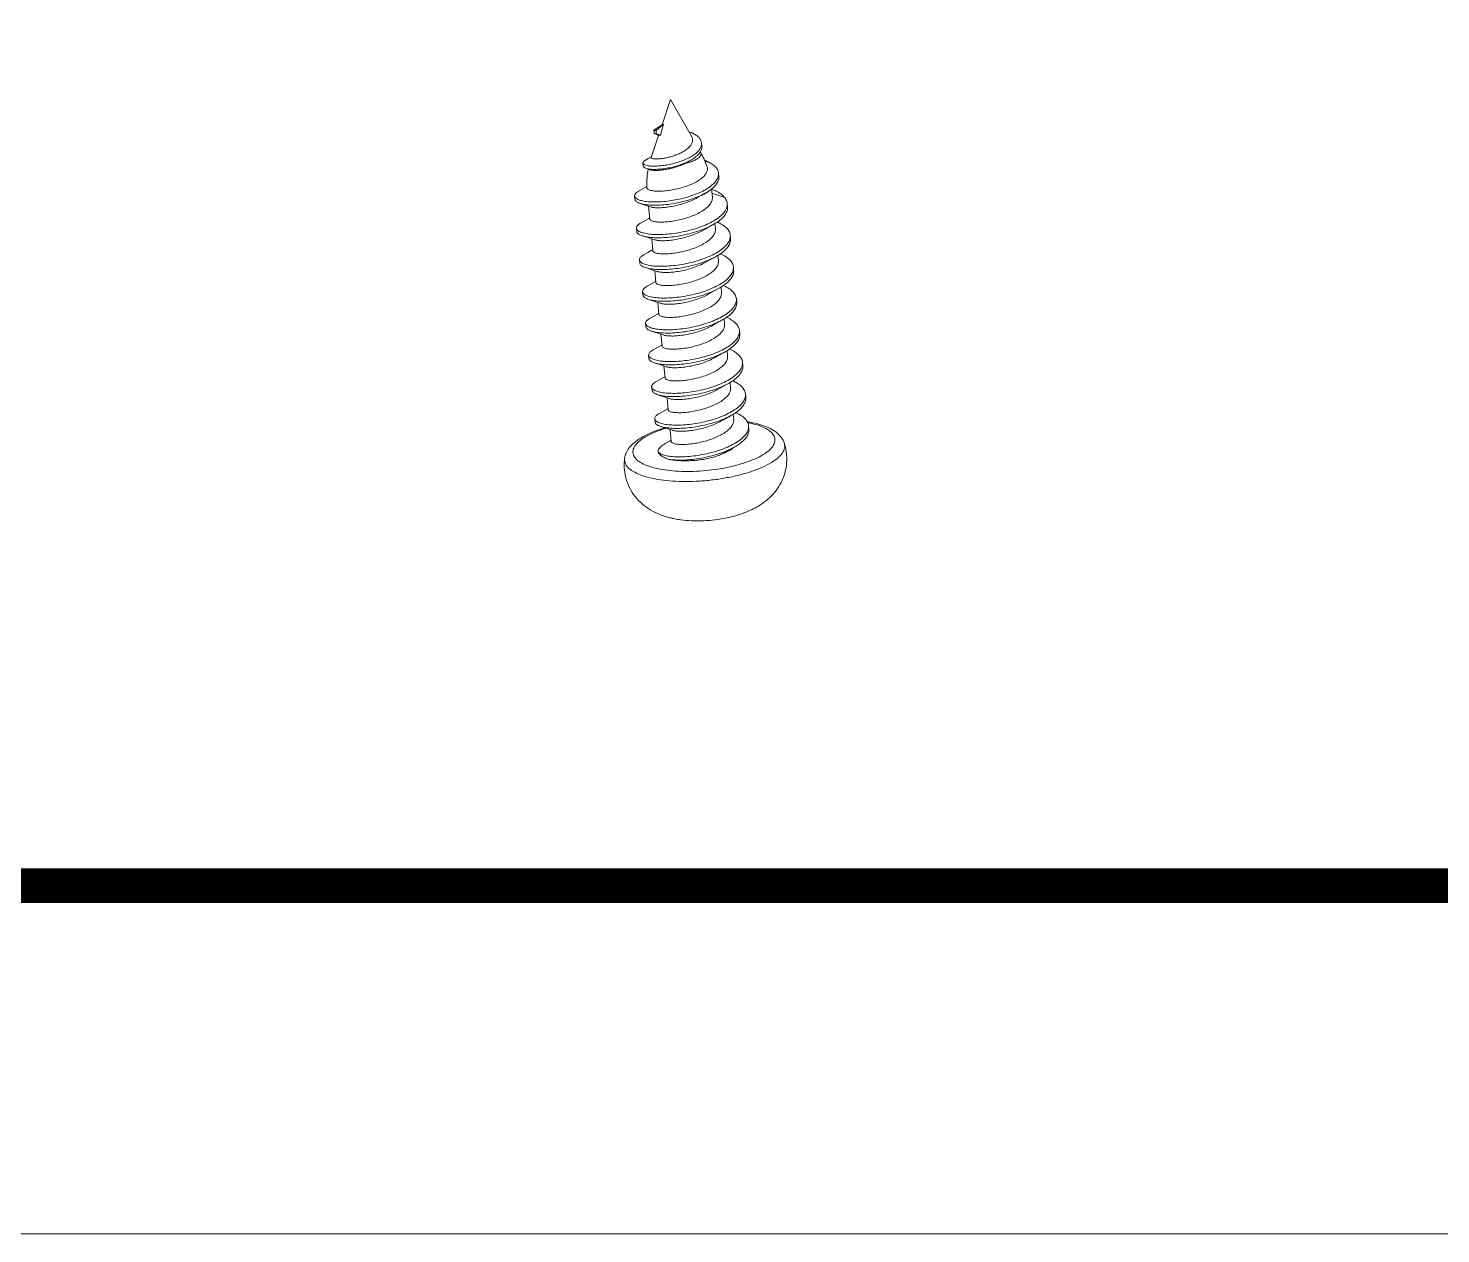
# Model space of a CAD drawing. Header units: millimetres. Extents: x 4688 to 5146, y 1130 to 1448.
# Drawn here: x 4864.47 to 4896.44, y 1129.88 to 1157.17 of the extents above; entities that cross this region are included whole.
import ezdxf

# ---------------------------------------------------------------- set-up
doc = ezdxf.new("R2010")
doc.units = ezdxf.units.MM
doc.header["$MEASUREMENT"] = 0
doc.layers.get('0').update_dxf_attribs({"linetype": 'CONTINUOUS'})
doc.layers.add('from', color=7, linetype='CONTINUOUS', lineweight=13)

# ---------------------------------------------------------------- blocks, each defined once
blk = doc.blocks.new('A$C39682073')
at = {"color": 7, "linetype": 'Continuous'}
for p, q in [((14.443, 20.295), (14.72, 21.12)), ((15.397, 19.927), (14.72, 21.12)), ((14.179, 20.127), (14.189, 20.022)), ((14.491, 20.322), (14.247, 20.113)), ((14.247, 20.113), (14.257, 20.008)), ((14.491, 20.322), (14.388, 19.964)), ((14.09, 19.245), (14.329, 19.958)), ((14.257, 20.008), (14.388, 19.964)), ((15.729, 19.606), (15.719, 19.711)), ((14.089, 19.238), (14.09, 19.245)), ((15.69, 19.409), (15.68, 19.427)), ((13.825, 19.064), (13.836, 18.959)), ((13.917, 18.892), (13.995, 18.864)), ((13.995, 18.864), (14.044, 18.847)), ((15.194, 19.053), (15.308, 19.116)), ((15.827, 19.122), (15.998, 19.069)), ((16.277, 18.63), (16.267, 18.735)), ((13.954, 18.301), (13.701, 18.162)), ((13.555, 17.994), (13.565, 17.889)), ((16.068, 17.961), (16.043, 18.227)), ((16.056, 18.09), (16.47, 17.944)), ((14.005, 17.666), (14.069, 17.644)), ((14.047, 17.248), (14.007, 17.665)), ((16.56, 17.651), (16.55, 17.757)), ((13.613, 16.956), (13.623, 16.851)), ((14.016, 17.27), (13.765, 17.132)), ((14.043, 17.286), (14.016, 17.27)), ((15.741, 16.874), (15.835, 16.927)), ((15.835, 16.927), (16.074, 17.059)), ((16.167, 16.933), (16.15, 17.108)), ((13.805, 16.708), (14.077, 16.619)), ((14.077, 16.619), (14.184, 16.584)), ((14.146, 16.221), (14.109, 16.609)), ((16.659, 16.624), (16.649, 16.729)), ((14.142, 16.259), (14.114, 16.243)), ((15.933, 15.899), (16.173, 16.032)), ((16.266, 15.906), (16.249, 16.078)), ((13.712, 15.929), (13.722, 15.824)), ((13.904, 15.68), (14.175, 15.592)), ((14.175, 15.592), (14.283, 15.556)), ((14.244, 15.193), (14.207, 15.582)), ((15.839, 15.846), (15.933, 15.899)), ((16.757, 15.597), (16.747, 15.702)), ((14.213, 15.216), (13.962, 15.077)), ((14.241, 15.232), (14.213, 15.216)), ((13.81, 14.901), (13.82, 14.796)), ((14.003, 14.653), (14.274, 14.565)), ((15.938, 14.819), (16.032, 14.872)), ((16.032, 14.872), (16.272, 15.005)), ((16.364, 14.879), (16.348, 15.051)), ((16.856, 14.57), (16.846, 14.675)), ((14.312, 14.189), (14.061, 14.05)), ((14.274, 14.565), (14.382, 14.529)), ((14.343, 14.166), (14.306, 14.554)), ((14.339, 14.204), (14.312, 14.189)), ((13.909, 13.874), (13.919, 13.769)), ((16.037, 13.792), (16.131, 13.845)), ((16.131, 13.845), (16.37, 13.978)), ((16.463, 13.851), (16.446, 14.024)), ((14.101, 13.626), (14.373, 13.538)), ((14.373, 13.538), (14.48, 13.502)), ((14.442, 13.139), (14.405, 13.527)), ((16.955, 13.542), (16.945, 13.647)), ((14.008, 12.847), (14.018, 12.742)), ((14.41, 13.161), (14.159, 13.022)), ((14.438, 13.177), (14.41, 13.161)), ((16.135, 12.765), (16.229, 12.818)), ((16.229, 12.818), (16.469, 12.95)), ((16.562, 12.824), (16.545, 12.995)), ((14.2, 12.598), (14.471, 12.51)), ((14.471, 12.51), (14.579, 12.475)), ((14.54, 12.112), (14.503, 12.5)), ((17.053, 12.515), (17.043, 12.62)), ((14.509, 12.134), (14.258, 11.995)), ((14.537, 12.15), (14.509, 12.134)), ((16.328, 11.79), (16.568, 11.923)), ((16.66, 11.797), (16.644, 11.97)), ((14.106, 11.82), (14.117, 11.715)), ((14.299, 11.571), (14.57, 11.483)), ((14.57, 11.483), (14.678, 11.447)), ((14.639, 11.084), (14.602, 11.472)), ((16.234, 11.737), (16.328, 11.79)), ((17.152, 11.488), (17.142, 11.593)), ((14.608, 11.107), (14.357, 10.968)), ((14.636, 11.123), (14.608, 11.107)), ((14.205, 10.792), (14.215, 10.687)), ((14.397, 10.544), (14.669, 10.456)), ((16.333, 10.71), (16.427, 10.763)), ((16.427, 10.763), (16.666, 10.896)), ((16.759, 10.77), (16.742, 10.943)), ((17.251, 10.461), (17.241, 10.566)), ((14.706, 10.08), (14.565, 10.001)), ((14.669, 10.456), (14.776, 10.42)), ((14.738, 10.057), (14.701, 10.445)), ((14.734, 10.095), (14.706, 10.08)), ((16.424, 9.678), (16.431, 9.683)), ((16.431, 9.683), (16.525, 9.736)), ((16.525, 9.736), (16.765, 9.868)), ((16.83, 10.017), (16.832, 10.018)), ((17.258, 7.815), (17.283, 7.826)), ((14.996, 7.533), (15.051, 7.523)), ((16.959, 7.701), (17.013, 7.721))]:
    blk.add_line(p, q, dxfattribs=at)
for points in [[(14.45, 20.3), (14.361, 20.242), (14.269, 20.186), (14.19, 20.139)], [(14.198, 20.014), (14.273, 19.982), (14.33, 19.957)], [(14.095, 19.261), (13.996, 19.206), (13.908, 19.157)], [(15.308, 19.116), (15.345, 19.138), (15.398, 19.17)], [(15.606, 17.956), (15.724, 18.023), (15.84, 18.088)], [(13.732, 17.756), (13.865, 17.713), (14.005, 17.666)], [(14.114, 16.243), (13.987, 16.172), (13.863, 16.104)]]:
    blk.add_lwpolyline(points, dxfattribs=at)
for centre, radius, start, end in [((14.194, 19.221), 0.107, 166.7518, 170.7097), ((14.204, 19.218), 0.117, 161.2579, 166.7212), ((15.285, 19.666), 0.464, 325.3161, 327.4496), ((13.313, 18.062), 2.732, 19.1067, 29.5357), ((15.419, 19.697), 0.302, 341.8946, 343.1491), ((16.707, 18.383), 2.756, 169.9306, 181.6992), ((16.718, 18.383), 2.767, 181.6908, 182.5694), ((15.382, 18.881), 0.925, 299.1442, 300.0195), ((16.288, 16.705), 0.362, 344.2362, 347.3072), ((16.792, 11.566), 0.351, 346.1084, 347.3047), ((15.399, 7.295), 3.317, 112.713, 114.3089), ((15.237, 7.873), 2.69, 114.2928, 116.1839), ((15.828, 11.381), 1.804, 289.285, 289.5618), ((16.179, 10.276), 2.687, 294.2574, 299.3439)]:
    blk.add_arc(centre, radius, start, end, dxfattribs=at)
for points, start_tangent, end_tangent in [([(14.189, 20.141), (14.185, 20.136), (14.181, 20.127)], (-0.775171, -0.631751), (-0.146103, -0.989269)), ([(14.181, 20.127), (14.181, 20.124), (14.182, 20.121)], (-0.146103, -0.989269), (0.68667, -0.726969)), ([(14.182, 20.121), (14.202, 20.116), (14.247, 20.113)], (0.68667, -0.726969), (0.999943, 0.010656)), ([(14.458, 20.305), (14.449, 20.301)], (-0.92168, -0.38795), (-0.884804, -0.465964)), ([(14.491, 20.322), (14.458, 20.305)], (-0.897848, -0.440305), (-0.92168, -0.38795)), ([(14.191, 20.022), (14.191, 20.019), (14.197, 20.013)], (-0.146103, -0.989269), (0.941361, -0.337402)), ([(14.197, 20.013), (14.213, 20.01), (14.257, 20.008)], (0.941361, -0.337402), (0.999943, 0.010656)), ([(14.329, 19.957), (14.346, 19.957), (14.388, 19.964)], (-0.563443, -0.826155), (0.983211, 0.18247)), ([(15.719, 19.711), (15.699, 19.788), (15.645, 19.873), (15.562, 19.949), (15.453, 20.016), (15.323, 20.072), (15.312, 20.076)], (-0.097612, 0.995225), (-0.941279, 0.337629)), ([(15.397, 19.927), (15.401, 19.92), (15.427, 19.837), (15.423, 19.751), (15.385, 19.662), (15.316, 19.576)], (0.492028, -0.87058), (-0.701428, -0.71274)), ([(15.708, 19.609), (15.72, 19.698), (15.719, 19.711)], (0.289862, 0.957069), (-0.097612, 0.995225)), ([(13.827, 19.064), (13.832, 19.045), (13.876, 19.009), (13.961, 18.982), (14.08, 18.966), (14.229, 18.963), (14.4, 18.974), (14.585, 18.999), (14.778, 19.039), (14.969, 19.092), (15.15, 19.158), (15.316, 19.235), (15.459, 19.32), (15.574, 19.411), (15.657, 19.507), (15.706, 19.603)], (0.077729, -0.996975), (0.310746, 0.950493)), ([(15.316, 19.576), (15.227, 19.499), (15.119, 19.429), (14.993, 19.365), (14.858, 19.311), (14.717, 19.266), (14.578, 19.232), (14.447, 19.209), (14.329, 19.197), (14.229, 19.195), (14.154, 19.202), (14.106, 19.217), (14.089, 19.238)], (-0.701428, -0.71274), (-0.083247, 0.996529)), ([(15.398, 19.17), (15.469, 19.215), (15.584, 19.306), (15.667, 19.402)], (0.859965, 0.510353), (0.568838, 0.822449)), ([(15.697, 19.396), (15.701, 19.334), (15.665, 19.269), (15.591, 19.205), (15.482, 19.145)], (0.360759, -0.932659), (-0.911266, -0.411819)), ([(15.677, 19.416), (15.716, 19.498), (15.73, 19.592), (15.729, 19.606)], (0.537823, 0.843058), (-0.097612, 0.995225)), ([(15.69, 19.409), (15.697, 19.396)], (0.487776, -0.872969), (0.360759, -0.932659)), ([(13.908, 19.157), (13.872, 19.134), (13.83, 19.088), (13.827, 19.064)], (-0.87389, -0.486123), (0.077729, -0.996975)), ([(13.837, 18.959), (13.842, 18.94), (13.887, 18.904), (13.917, 18.892)], (0.077729, -0.996975), (0.943279, -0.332)), ([(13.917, 18.892), (13.971, 18.877), (14.09, 18.861), (14.239, 18.858), (14.41, 18.869), (14.595, 18.894), (14.788, 18.934), (14.979, 18.987), (15.16, 19.053), (15.326, 19.13), (15.398, 19.17)], (0.943279, -0.332), (0.859965, 0.510353)), ([(14.043, 18.847), (14.082, 18.836), (14.171, 18.825), (14.285, 18.824), (14.42, 18.834), (14.569, 18.855), (14.728, 18.888), (14.89, 18.933), (15.047, 18.988), (15.194, 19.053)], (0.936834, -0.349774), (0.895537, 0.444987)), ([(15.194, 19.053), (15.349, 19.094), (15.482, 19.145)], (0.976013, 0.217714), (0.911266, 0.411819)), ([(15.895, 18.957), (15.907, 18.906), (15.9, 18.812), (15.857, 18.716), (15.779, 18.621), (15.67, 18.53)], (0.327393, -0.944888), (-0.813962, -0.580918)), ([(15.998, 19.069), (15.822, 19.151), (15.812, 19.155)], (-0.867772, 0.496962), (-0.935208, 0.354098)), ([(16.267, 18.735), (16.263, 18.766), (16.217, 18.876), (16.127, 18.978), (15.998, 19.069)], (-0.092725, 0.995692), (-0.867772, 0.496962)), ([(16.26, 18.637), (16.263, 18.649), (16.267, 18.735)], (0.227481, 0.973783), (-0.092725, 0.995692)), ([(13.592, 17.928), (13.655, 17.888), (13.777, 17.846), (13.941, 17.817), (14.14, 17.804), (14.367, 17.808), (14.613, 17.829), (14.87, 17.869), (15.128, 17.926), (15.377, 17.999), (15.609, 18.086), (15.815, 18.185), (15.989, 18.295), (16.028, 18.324)], (0.726051, -0.687641), (0.784717, 0.619855)), ([(15.67, 18.53), (15.518, 18.437), (15.339, 18.354), (15.14, 18.283), (14.933, 18.227), (14.726, 18.186), (14.527, 18.161), (14.346, 18.152), (14.193, 18.158), (14.074, 18.178), (13.993, 18.208), (13.956, 18.247), (13.955, 18.259)], (-0.813962, -0.580918), (0.016347, 0.999866)), ([(15.84, 18.088), (15.999, 18.19), (16.134, 18.305), (16.226, 18.425), (16.273, 18.544), (16.277, 18.63)], (0.872677, 0.488298), (-0.092725, 0.995692)), ([(16.028, 18.324), (16.124, 18.41), (16.216, 18.53), (16.26, 18.637)], (0.784717, 0.619855), (0.227481, 0.973783)), ([(13.701, 18.161), (13.657, 18.136), (13.581, 18.068), (13.555, 18.002), (13.555, 17.994)], (-0.876699, -0.481039), (0.122135, -0.992513)), ([(13.555, 17.994), (13.58, 17.941), (13.592, 17.928)], (0.122135, -0.992513), (0.726051, -0.687641)), ([(13.565, 17.889), (13.59, 17.836), (13.665, 17.783), (13.732, 17.756)], (0.122135, -0.992513), (0.949985, -0.312295)), ([(13.732, 17.756), (13.787, 17.741), (13.951, 17.712), (14.15, 17.699), (14.377, 17.703), (14.624, 17.724), (14.88, 17.764), (15.138, 17.821), (15.387, 17.893), (15.619, 17.981), (15.825, 18.08), (15.84, 18.088)], (0.949985, -0.312295), (0.872677, 0.488298)), ([(16.068, 17.961), (16.066, 17.89), (16.024, 17.777), (15.939, 17.665), (15.814, 17.558), (15.655, 17.459), (15.469, 17.371), (15.264, 17.296), (15.05, 17.235), (14.837, 17.191), (14.633, 17.164), (14.449, 17.152), (14.292, 17.156), (14.17, 17.173), (14.088, 17.201), (14.049, 17.238), (14.048, 17.248)], (0.093392, -0.995629), (-0.014378, 0.999897)), ([(14.069, 17.644), (14.105, 17.634), (14.214, 17.619), (14.356, 17.616), (14.527, 17.627), (14.719, 17.653), (14.921, 17.694), (15.128, 17.751), (15.331, 17.824), (15.521, 17.909), (15.606, 17.956)], (0.947445, -0.319917), (0.865941, 0.500145)), ([(15.832, 18.074), (15.723, 18.02)], (-0.873345, -0.487102), (-0.920312, -0.391185)), ([(15.954, 18.159), (15.942, 18.148), (15.845, 18.081)], (-0.740485, -0.672073), (-0.865802, -0.500387)), ([(16.47, 17.944), (16.354, 18.055), (16.193, 18.152), (16.045, 18.215)], (-0.618963, 0.78542), (-0.937742, 0.347332)), ([(16.55, 17.756), (16.537, 17.82), (16.47, 17.944)], (-0.095484, 0.995431), (-0.618963, 0.78542)), ([(13.65, 16.887), (13.712, 16.846), (13.84, 16.8), (14.015, 16.767), (14.23, 16.752), (14.477, 16.755), (14.746, 16.777), (15.028, 16.819), (15.313, 16.881), (15.588, 16.961), (15.844, 17.058), (16.072, 17.169), (16.263, 17.291), (16.41, 17.421), (16.506, 17.555), (16.544, 17.657)], (0.715012, -0.699112), (0.211094, 0.977466)), ([(16.074, 17.059), (16.082, 17.064), (16.273, 17.186), (16.42, 17.316), (16.516, 17.45), (16.559, 17.584), (16.56, 17.651)], (0.876384, 0.481613), (-0.095484, 0.995431)), ([(16.544, 17.657), (16.549, 17.689), (16.55, 17.756)], (0.211094, 0.977466), (-0.095484, 0.995431)), ([(13.765, 17.131), (13.733, 17.113), (13.646, 17.042), (13.613, 16.971), (13.614, 16.956)], (-0.876677, -0.481079), (0.12967, -0.991557)), ([(13.614, 16.956), (13.635, 16.904), (13.65, 16.887)], (0.12967, -0.991557), (0.715012, -0.699112)), ([(13.805, 16.708), (13.85, 16.695), (14.025, 16.662), (14.24, 16.647), (14.487, 16.65), (14.757, 16.672), (15.039, 16.714), (15.323, 16.776), (15.598, 16.856), (15.855, 16.953), (16.074, 17.059)], (0.951177, -0.308645), (0.876384, 0.481613)), ([(16.167, 16.933), (16.162, 16.851), (16.116, 16.738), (16.024, 16.625), (15.895, 16.519)], (0.092673, -0.995697), (-0.820587, -0.571522)), ([(16.649, 16.729), (16.647, 16.74), (16.603, 16.867), (16.505, 16.985), (16.356, 17.091), (16.224, 17.157)], (-0.093531, 0.995616), (-0.918074, 0.396408)), ([(13.624, 16.851), (13.645, 16.799), (13.722, 16.741), (13.805, 16.708)], (0.12967, -0.991557), (0.951177, -0.308645)), ([(13.713, 15.929), (13.718, 15.904), (13.773, 15.842), (13.88, 15.79), (14.036, 15.751), (14.235, 15.729), (14.47, 15.724), (14.731, 15.738), (15.01, 15.772), (15.294, 15.826), (15.574, 15.899), (15.84, 15.989), (16.081, 16.094), (16.288, 16.212), (16.453, 16.339), (16.571, 16.472), (16.637, 16.607)], (0.072832, -0.997344), (0.271609, 0.962408)), ([(15.895, 16.519), (15.734, 16.422), (15.543, 16.334), (15.335, 16.26), (15.123, 16.202), (14.914, 16.16), (14.712, 16.134), (14.53, 16.124), (14.378, 16.129), (14.261, 16.147), (14.183, 16.176), (14.147, 16.213), (14.146, 16.221)], (-0.820587, -0.571522), (-0.017062, 0.999854)), ([(14.184, 16.583), (14.22, 16.574), (14.337, 16.556), (14.488, 16.551), (14.67, 16.56), (14.874, 16.587), (15.086, 16.629), (15.296, 16.687), (15.503, 16.76), (15.693, 16.848), (15.741, 16.874)], (0.949526, -0.313687), (0.870451, 0.492255)), ([(16.173, 16.032), (16.298, 16.107), (16.463, 16.234), (16.581, 16.367), (16.647, 16.502), (16.659, 16.624)], (0.876422, 0.481544), (-0.093531, 0.995616)), ([(16.642, 16.625), (16.649, 16.729)], (0.219652, 0.975578), (-0.093531, 0.995616)), ([(13.863, 16.104), (13.774, 16.044), (13.719, 15.972), (13.713, 15.929)], (-0.875956, -0.482391), (0.072832, -0.997344)), ([(13.904, 15.68), (14.046, 15.646), (14.246, 15.624), (14.48, 15.619), (14.742, 15.633), (15.02, 15.667), (15.304, 15.721), (15.584, 15.794), (15.85, 15.884), (16.091, 15.989), (16.173, 16.032)], (0.952436, -0.304738), (0.876422, 0.481544)), ([(16.747, 15.702), (16.727, 15.788), (16.65, 15.91), (16.522, 16.022), (16.346, 16.119), (16.325, 16.128)], (-0.098465, 0.995141), (-0.917195, 0.398438)), ([(13.723, 15.824), (13.728, 15.799), (13.783, 15.737), (13.89, 15.685), (13.904, 15.68)], (0.072832, -0.997344), (0.952436, -0.304738)), ([(13.846, 14.835), (13.928, 14.783), (14.065, 14.738), (14.247, 14.709), (14.468, 14.696), (14.719, 14.703), (14.992, 14.728), (15.275, 14.774), (15.558, 14.839), (15.831, 14.922), (16.083, 15.022), (16.305, 15.135), (16.489, 15.258), (16.627, 15.389), (16.715, 15.524), (16.741, 15.601)], (0.698811, -0.715307), (0.21573, 0.976453)), ([(14.283, 15.556), (14.319, 15.546), (14.436, 15.528), (14.588, 15.523), (14.77, 15.533), (14.971, 15.559), (15.181, 15.601), (15.393, 15.659), (15.601, 15.733), (15.792, 15.821), (15.839, 15.846)], (0.949046, -0.315138), (0.870451, 0.492255)), ([(16.266, 15.906), (16.26, 15.82), (16.213, 15.708), (16.122, 15.596), (15.994, 15.491)], (0.092098, -0.99575), (-0.820587, -0.571522)), ([(16.272, 15.005), (16.315, 15.03), (16.499, 15.153), (16.637, 15.284), (16.725, 15.419), (16.759, 15.553), (16.757, 15.597)], (0.876279, 0.481804), (-0.098465, 0.995141)), ([(16.741, 15.601), (16.748, 15.658), (16.747, 15.702)], (0.21573, 0.976453), (-0.098465, 0.995141)), ([(13.962, 15.077), (13.912, 15.046), (13.834, 14.975), (13.81, 14.904), (13.81, 14.901)], (-0.87575, -0.482765), (0.106398, -0.994324)), ([(15.994, 15.491), (15.834, 15.395), (15.647, 15.309), (15.442, 15.235), (15.23, 15.177), (15.019, 15.134), (14.819, 15.108), (14.638, 15.097), (14.484, 15.102), (14.364, 15.119), (14.283, 15.148), (14.247, 15.184), (14.245, 15.193)], (-0.820587, -0.571522), (-0.016357, 0.999866)), ([(16.846, 14.675), (16.841, 14.707), (16.787, 14.833), (16.68, 14.95), (16.523, 15.053), (16.42, 15.103)], (-0.092093, 0.99575), (-0.918237, 0.396031)), ([(13.81, 14.901), (13.842, 14.839), (13.846, 14.835)], (0.106398, -0.994324), (0.698811, -0.715307)), ([(13.821, 14.796), (13.852, 14.734), (13.938, 14.678), (14.003, 14.653)], (0.106398, -0.994324), (0.951345, -0.308126)), ([(14.003, 14.653), (14.075, 14.633), (14.257, 14.604), (14.478, 14.591), (14.729, 14.597), (15.002, 14.623), (15.285, 14.669), (15.568, 14.734), (15.841, 14.817), (16.093, 14.917), (16.272, 15.005)], (0.951345, -0.308126), (0.876279, 0.481804)), ([(14.381, 14.529), (14.421, 14.518), (14.542, 14.5), (14.695, 14.496), (14.877, 14.507), (15.077, 14.533), (15.288, 14.576), (15.5, 14.634), (15.705, 14.708), (15.891, 14.794), (15.938, 14.819)], (0.947887, -0.318607), (0.870451, 0.492255)), ([(16.364, 14.879), (16.358, 14.789), (16.31, 14.678), (16.22, 14.569), (16.093, 14.464)], (0.092296, -0.995732), (-0.820587, -0.571522)), ([(16.84, 14.575), (16.846, 14.675)], (0.207689, 0.978195), (-0.092093, 0.99575)), ([(13.95, 13.802), (13.985, 13.778), (14.101, 13.728), (14.265, 13.692), (14.471, 13.672), (14.711, 13.67), (14.976, 13.688), (15.256, 13.726), (15.54, 13.783), (15.819, 13.859), (16.081, 13.951), (16.316, 14.059), (16.517, 14.179), (16.675, 14.307), (16.784, 14.441), (16.84, 14.575)], (0.757557, -0.652769), (0.207689, 0.978195)), ([(16.093, 14.464), (15.933, 14.368), (15.747, 14.282), (15.545, 14.209), (15.336, 14.151), (15.124, 14.108), (14.922, 14.081), (14.741, 14.07), (14.588, 14.074), (14.465, 14.091), (14.383, 14.12), (14.345, 14.156), (14.344, 14.166)], (-0.820587, -0.571522), (-0.016363, 0.999866)), ([(16.37, 13.978), (16.527, 14.074), (16.685, 14.202), (16.794, 14.335), (16.85, 14.47), (16.856, 14.57)], (0.876502, 0.481398), (-0.092093, 0.99575)), ([(14.061, 14.05), (14.058, 14.048), (13.958, 13.977), (13.912, 13.906), (13.91, 13.874)], (-0.876967, -0.480551), (0.104102, -0.994567)), ([(13.91, 13.874), (13.921, 13.838), (13.95, 13.802)], (0.104102, -0.994567), (0.757557, -0.652769)), ([(13.92, 13.769), (13.931, 13.733), (13.995, 13.673), (14.101, 13.626)], (0.104102, -0.994567), (0.952191, -0.305504)), ([(14.101, 13.626), (14.111, 13.623), (14.275, 13.587), (14.481, 13.567), (14.721, 13.565), (14.986, 13.583), (15.266, 13.62), (15.55, 13.678), (15.829, 13.753), (16.091, 13.846), (16.326, 13.954), (16.37, 13.978)], (0.952191, -0.305504), (0.876502, 0.481398)), ([(14.48, 13.502), (14.523, 13.49), (14.646, 13.473), (14.799, 13.469), (14.979, 13.48), (15.182, 13.507), (15.393, 13.55), (15.603, 13.608), (15.804, 13.681), (15.99, 13.767), (16.037, 13.792)], (0.947364, -0.320159), (0.870451, 0.492255)), ([(16.463, 13.851), (16.464, 13.838), (16.449, 13.736), (16.397, 13.633), (16.31, 13.533), (16.191, 13.437)], (0.097683, -0.995218), (-0.820587, -0.571522)), ([(16.945, 13.647), (16.914, 13.757), (16.828, 13.877), (16.691, 13.986), (16.524, 14.073)], (-0.098749, 0.995112), (-0.916828, 0.399282)), ([(14.054, 12.771), (14.151, 12.717), (14.298, 12.676), (14.488, 12.65), (14.716, 12.641), (14.972, 12.652), (15.247, 12.682), (15.53, 12.731), (15.812, 12.8), (16.081, 12.886), (16.327, 12.988), (16.542, 13.104), (16.717, 13.229), (16.845, 13.36), (16.923, 13.495), (16.938, 13.545)], (0.761869, -0.647732), (0.218877, 0.975753)), ([(16.191, 13.437), (16.031, 13.34), (15.843, 13.253), (15.64, 13.181), (15.431, 13.123), (15.219, 13.08), (15.014, 13.053), (14.831, 13.043), (14.679, 13.047), (14.559, 13.065), (14.479, 13.094), (14.443, 13.131), (14.442, 13.139)], (-0.820587, -0.571522), (-0.017633, 0.999845)), ([(16.469, 12.95), (16.558, 13.002), (16.731, 13.127), (16.858, 13.259), (16.934, 13.393), (16.956, 13.526), (16.955, 13.542)], (0.876316, 0.481737), (-0.098482, 0.995139)), ([(16.938, 13.545), (16.946, 13.628), (16.945, 13.647)], (0.218877, 0.975753), (-0.098749, 0.995112)), ([(14.159, 13.022), (14.087, 12.976), (14.021, 12.904), (14.008, 12.847)], (-0.875001, -0.484121), (0.063137, -0.998005)), ([(14.008, 12.847), (14.01, 12.835), (14.054, 12.771)], (0.063137, -0.998005), (0.761869, -0.647732)), ([(14.2, 12.599), (14.317, 12.569), (14.51, 12.544), (14.739, 12.536), (14.995, 12.548), (15.27, 12.578), (15.553, 12.629), (15.833, 12.698), (16.101, 12.785), (16.345, 12.887), (16.469, 12.95)], (0.95224, -0.305351), (0.876316, 0.481737)), ([(16.562, 12.824), (16.557, 12.741), (16.509, 12.627), (16.418, 12.515), (16.29, 12.41)], (0.092671, -0.995697), (-0.820587, -0.571522)), ([(17.043, 12.62), (17.03, 12.686), (16.962, 12.809), (16.842, 12.922), (16.674, 13.022), (16.618, 13.048)], (-0.095765, 0.995404), (-0.917885, 0.396847)), ([(14.018, 12.742), (14.021, 12.725), (14.068, 12.663), (14.168, 12.61), (14.2, 12.599)], (0.061972, -0.998078), (0.95224, -0.305351)), ([(14.143, 11.752), (14.21, 11.708), (14.34, 11.662), (14.517, 11.63), (14.733, 11.615), (14.98, 11.619), (15.249, 11.642), (15.531, 11.685), (15.815, 11.747), (16.089, 11.828), (16.344, 11.924), (16.571, 12.035), (16.76, 12.157), (16.905, 12.287), (17.001, 12.421), (17.037, 12.521)], (0.708488, -0.705723), (0.211499, 0.977378)), ([(16.29, 12.41), (16.128, 12.312), (15.936, 12.224), (15.728, 12.15), (15.517, 12.093), (15.306, 12.051), (15.103, 12.025), (14.922, 12.015), (14.771, 12.021), (14.655, 12.038), (14.576, 12.067), (14.542, 12.104), (14.541, 12.112)], (-0.820587, -0.571522), (-0.018967, 0.99982)), ([(14.579, 12.474), (14.617, 12.464), (14.737, 12.446), (14.889, 12.442), (15.072, 12.452), (15.276, 12.479), (15.489, 12.522), (15.697, 12.579), (15.901, 12.652), (16.089, 12.739), (16.135, 12.765)], (0.948859, -0.315702), (0.870451, 0.492255)), ([(16.568, 11.923), (16.607, 11.945), (16.791, 12.068), (16.93, 12.198), (17.019, 12.332), (17.054, 12.465), (17.053, 12.515)], (0.876286, 0.481791), (-0.097815, 0.995205)), ([(17.037, 12.521), (17.043, 12.555), (17.043, 12.62)], (0.211499, 0.977378), (-0.095765, 0.995404)), ([(14.258, 11.995), (14.22, 11.973), (14.136, 11.901), (14.106, 11.831), (14.107, 11.82)], (-0.876413, -0.48156), (0.126806, -0.991928)), ([(14.299, 11.571), (14.375, 11.551), (14.557, 11.522), (14.777, 11.509), (15.028, 11.516), (15.299, 11.542), (15.581, 11.587), (15.862, 11.652), (16.134, 11.734), (16.385, 11.833), (16.568, 11.923)], (0.951447, -0.307813), (0.876286, 0.481791)), ([(17.142, 11.593), (17.139, 11.614), (17.09, 11.741), (16.988, 11.858), (16.836, 11.962), (16.716, 12.021)], (-0.09233, 0.995728), (-0.918248, 0.396006)), ([(14.107, 11.82), (14.131, 11.765), (14.143, 11.752)], (0.126806, -0.991928), (0.708488, -0.705723)), ([(14.117, 11.715), (14.15, 11.65), (14.237, 11.594), (14.299, 11.571)], (0.096463, -0.995337), (0.951447, -0.307813)), ([(14.248, 10.719), (14.276, 10.699), (14.389, 10.649), (14.55, 10.612), (14.753, 10.591), (14.99, 10.588), (15.253, 10.604), (15.532, 10.64), (15.816, 10.696), (16.095, 10.771), (16.358, 10.862), (16.595, 10.969), (16.798, 11.087), (16.959, 11.215), (17.072, 11.347), (17.133, 11.482)], (0.764591, -0.644516), (0.240082, 0.970753)), ([(14.677, 11.447), (14.712, 11.437), (14.829, 11.419), (14.98, 11.414), (15.161, 11.424), (15.364, 11.45), (15.575, 11.492), (15.786, 11.549), (15.994, 11.623), (16.186, 11.711), (16.234, 11.737)], (0.949509, -0.313741), (0.870452, 0.492254)), ([(16.66, 11.797), (16.655, 11.714), (16.609, 11.6), (16.517, 11.488), (16.389, 11.382)], (0.092224, -0.995738), (-0.820587, -0.571522)), ([(16.666, 10.896), (16.848, 11.009), (16.998, 11.138), (17.1, 11.271), (17.149, 11.405), (17.152, 11.488)], (0.876476, 0.481445), (-0.093315, 0.995637)), ([(17.135, 11.489), (17.142, 11.593)], (0.219762, 0.975554), (-0.09233, 0.995728)), ([(14.357, 10.968), (14.258, 10.899), (14.209, 10.828), (14.206, 10.793)], (-0.876824, -0.480811), (0.093953, -0.995577)), ([(16.389, 11.382), (16.228, 11.286), (16.04, 11.199), (15.833, 11.125), (15.621, 11.067), (15.41, 11.025), (15.21, 10.998), (15.028, 10.988), (14.875, 10.993), (14.756, 11.011), (14.677, 11.039), (14.641, 11.076), (14.64, 11.084)], (-0.820587, -0.571522), (-0.015821, 0.999875)), ([(17.241, 10.566), (17.212, 10.671), (17.128, 10.791), (16.992, 10.901), (16.819, 10.992)], (-0.099019, 0.995086), (-0.917198, 0.398431)), ([(14.206, 10.793), (14.215, 10.76), (14.248, 10.719)], (0.093953, -0.995577), (0.764591, -0.644516)), ([(14.216, 10.687), (14.235, 10.638), (14.309, 10.58), (14.398, 10.544)], (0.128987, -0.991646), (0.951301, -0.308264)), ([(14.398, 10.544), (14.434, 10.533), (14.606, 10.5), (14.818, 10.483), (15.061, 10.485), (15.328, 10.506), (15.608, 10.547), (15.891, 10.607), (16.166, 10.685), (16.424, 10.78), (16.654, 10.889), (16.666, 10.896)], (0.951301, -0.308264), (0.876476, 0.481445)), ([(14.776, 10.42), (14.814, 10.409), (14.933, 10.392), (15.086, 10.387), (15.268, 10.397), (15.468, 10.423), (15.679, 10.466), (15.891, 10.524), (16.098, 10.598), (16.286, 10.685), (16.333, 10.71)], (0.948394, -0.317094), (0.870451, 0.492255)), ([(16.759, 10.77), (16.753, 10.681), (16.705, 10.57), (16.615, 10.46), (16.487, 10.355)], (0.092221, -0.995739), (-0.820587, -0.571522)), ([(18.391, 10.012), (18.307, 10.175), (18.166, 10.327), (17.962, 10.463), (17.686, 10.579), (17.369, 10.664), (17.198, 10.696)], (-0.318354, 0.947972), (-0.987092, 0.160155)), ([(17.216, 10.664), (17.379, 10.628), (17.644, 10.546), (17.853, 10.444), (18, 10.327), (18.079, 10.196), (18.09, 10.058), (18.03, 9.914), (17.903, 9.771), (17.712, 9.632), (17.462, 9.502)], (0.982488, -0.186326), (-0.911266, -0.411819)), ([(17.234, 10.463), (17.242, 10.542), (17.241, 10.566)], (0.218493, 0.975839), (-0.099019, 0.995086)), ([(14.034, 10.318), (13.763, 10.177), (13.537, 10.016), (13.378, 9.851), (13.278, 9.683), (13.231, 9.516)], (-0.911266, -0.411819), (-0.132087, -0.991238)), ([(14.05, 10.287), (13.881, 10.194), (13.69, 10.055), (13.563, 9.912), (13.503, 9.769), (13.514, 9.63), (13.593, 9.5), (13.74, 9.382), (13.949, 9.28), (14.214, 9.198), (14.528, 9.138), (14.88, 9.101), (15.259, 9.088), (15.655, 9.101), (16.056, 9.138), (16.448, 9.199), (16.821, 9.282), (17.162, 9.384), (17.462, 9.502)], (-0.897178, -0.441669), (0.911266, 0.411819)), ([(14.536, 10.502), (14.354, 10.444), (14.118, 10.355)], (-0.958185, -0.286151), (-0.922381, -0.38628)), ([(14.13, 10.325), (14.43, 10.442), (14.575, 10.489)], (0.911266, 0.411819), (0.956917, 0.290361)), ([(16.487, 10.355), (16.327, 10.259), (16.142, 10.173), (15.939, 10.1), (15.728, 10.042), (15.517, 9.999), (15.316, 9.972), (15.135, 9.961), (14.982, 9.965), (14.86, 9.982), (14.778, 10.011), (14.74, 10.047), (14.739, 10.057)], (-0.820587, -0.571522), (-0.017872, 0.99984)), ([(16.765, 9.868), (16.902, 9.951), (17.064, 10.078), (17.178, 10.21), (17.241, 10.344), (17.251, 10.461)], (0.876458, 0.481478), (-0.09283, 0.995682)), ([(16.832, 10.018), (17.008, 10.143), (17.138, 10.274), (17.217, 10.408), (17.234, 10.463)], (0.853891, 0.520451), (0.218493, 0.975839)), ([(14.305, 9.755), (14.347, 9.692), (14.443, 9.637), (14.588, 9.595), (14.777, 9.569), (15.004, 9.56), (15.259, 9.569), (15.534, 9.599), (15.817, 9.648), (16.099, 9.716), (16.368, 9.801), (16.616, 9.903), (16.83, 10.017)], (0.213228, -0.977003), (0.85452, 0.519418)), ([(14.305, 9.755), (14.369, 9.854), (14.48, 9.949), (14.565, 10.001)], (0.359165, 0.933274), (0.875058, 0.484019)), ([(14.305, 9.755), (14.339, 9.675), (14.411, 9.601), (14.518, 9.535), (14.658, 9.48)], (0.176457, -0.984308), (0.950651, -0.310261)), ([(14.658, 9.48), (14.86, 9.459), (15.097, 9.456), (15.359, 9.472), (15.636, 9.507), (15.92, 9.563), (16.198, 9.636), (16.46, 9.727), (16.698, 9.833), (16.765, 9.868)], (0.987454, -0.15791), (0.876458, 0.481478)), ([(14.658, 9.48), (14.791, 9.458), (14.934, 9.443), (15.086, 9.435), (15.246, 9.433), (15.416, 9.44), (15.594, 9.455), (15.779, 9.48), (15.967, 9.517), (16.146, 9.565), (16.299, 9.619), (16.424, 9.678)], (0.982351, -0.187049), (0.873874, 0.486153)), ([(16.762, 9.864), (16.696, 9.81), (16.575, 9.741), (16.432, 9.681)], (-0.711633, -0.702552), (-0.942278, -0.334833)), ([(17.496, 7.933), (17.574, 7.979), (17.816, 8.151), (18.034, 8.359), (18.217, 8.601), (18.351, 8.862), (18.438, 9.139), (18.475, 9.428), (18.459, 9.722), (18.391, 10.012)], (0.87115, 0.491016), (-0.318354, 0.947972)), ([(18.391, 10.012), (18.402, 9.855), (18.335, 9.694), (18.192, 9.532), (17.977, 9.376), (17.695, 9.229)], (0.312559, -0.949898), (-0.911266, -0.411819)), ([(13.231, 9.516), (13.219, 9.217), (13.262, 8.915), (13.362, 8.626), (13.523, 8.344), (13.744, 8.09), (14.011, 7.881), (14.296, 7.727), (14.489, 7.652)], (-0.132087, -0.991238), (0.946514, -0.322662)), ([(13.231, 9.516), (13.245, 9.373), (13.335, 9.226), (13.5, 9.094), (13.736, 8.979), (14.035, 8.887), (14.388, 8.818), (14.784, 8.777), (15.212, 8.763), (15.659, 8.777), (16.11, 8.819), (16.552, 8.888), (16.972, 8.981), (17.357, 9.096), (17.695, 9.229)], (-0.123858, -0.9923), (0.911266, 0.411819)), ([(17.013, 7.721), (17.151, 7.771), (17.258, 7.815)], (0.949015, 0.315232), (0.91505, 0.403339)), ([(14.489, 7.652), (14.613, 7.613), (14.761, 7.575)], (0.946514, -0.322662), (0.975116, -0.221695)), ([(14.996, 7.533), (14.808, 7.565), (14.761, 7.575)], (-0.990736, 0.135805), (-0.97517, 0.221456)), ([(15.051, 7.523), (15.398, 7.493), (15.785, 7.494), (16.159, 7.526), (16.533, 7.588), (16.917, 7.687), (16.959, 7.701)], (0.991249, -0.132004), (0.950307, 0.311313))]:
    blk.add_spline(points, degree=3, dxfattribs=dict(at, start_tangent=start_tangent, end_tangent=end_tangent))

msp = doc.modelspace()

# ---------------------------------------------------------------- linework, layer by layer
at = {"layer": 'from'}
msp.add_lwpolyline([(4688.35, 1129.877), (5145.634, 1129.877), (5145.634, 1447.649), (4688.35, 1447.649)], close=True, dxfattribs=at)
at = {"layer": 'from', "const_width": 0.788}
msp.add_lwpolyline([(4696.23, 1137.758), (4696.23, 1439.768), (5137.753, 1439.768), (5137.753, 1137.758), (4696.23, 1137.758)], dxfattribs=at)

# ---------------------------------------------------------------- block references
at = {"layer": 'from', "xscale": 0.7, "yscale": 0.7, "zscale": 0.7}
msp.add_blockref('A$C39682073', (4868.705, 1140.772), dxfattribs=at)

doc.saveas('drawing.dxf')
